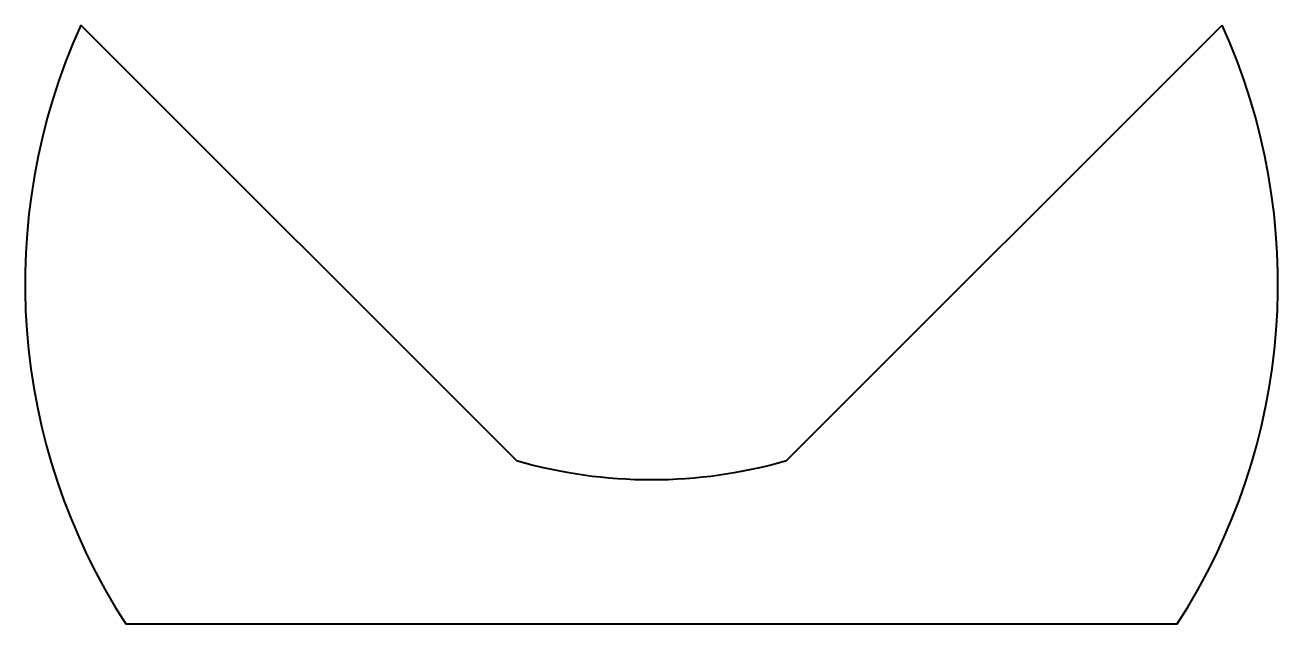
# Model space of a CAD drawing. Header units: inches. Extents: x 2.09 to 10.31, y 2.28 to 6.22.
import ezdxf

# ---------------------------------------------------------------- set-up
doc = ezdxf.new("R2010")
doc.units = ezdxf.units.IN
doc.header["$LTSCALE"] = 0.5
doc.header["$MEASUREMENT"] = 0
doc.layers.add('Visible', color=7, linetype='Continuous', lineweight=40)

msp = doc.modelspace()

# ---------------------------------------------------------------- linework, layer by layer
at = {"layer": 'Visible'}
for p, q in [((5.3145, 3.3579), (2.4527, 6.2198)), ((7.0859, 3.3579), (9.9478, 6.2198)), ((2.7476, 2.2846), (9.6528, 2.2846))]:
    msp.add_line(p, q, dxfattribs=at)
for centre, radius, start, end in [((6.2002, 4.522), 4.1142, 155.62805, 212.94459), ((6.2002, 4.522), 4.1142, 327.05541, 24.37195), ((6.2002, 6.4262), 3.1935, 253.89829, 286.10171)]:
    msp.add_arc(centre, radius, start, end, dxfattribs=at)

doc.saveas('drawing.dxf')
